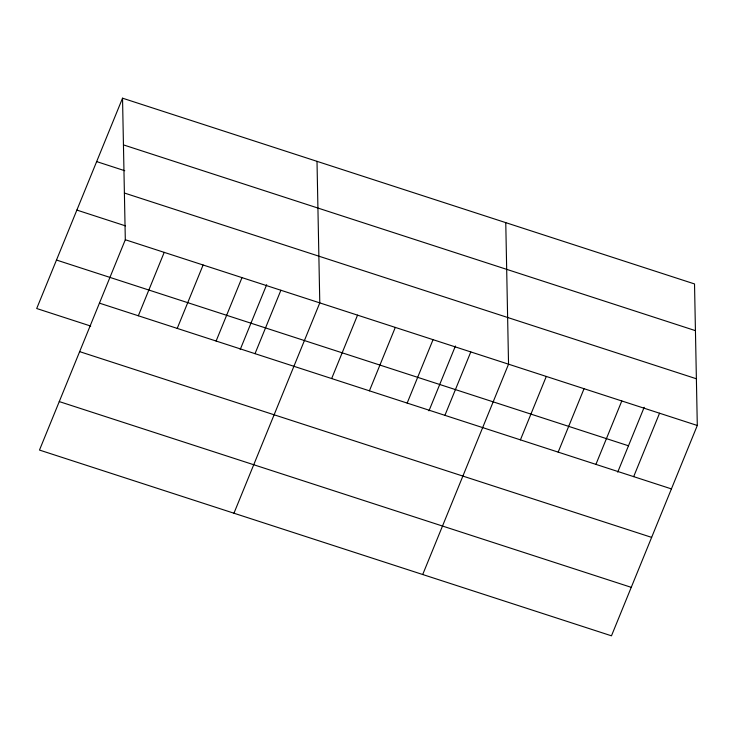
<?xml version="1.0" encoding="UTF-8"?>
<svg xmlns="http://www.w3.org/2000/svg" width="734" height="734" viewBox="0 0 734 734"><rect width="100%" height="100%" fill="white"/><g stroke="black" fill="none" stroke-linecap="round" stroke-linejoin="round"><path stroke-width="1.1" d="M122.532 98.182L125.312 239.734L39.48 450.061L611.468 635.818L697.3 425.481L694.52 283.939L122.532 98.182L36.7 308.519L90.722 326.061M138.331 315.776L164.214 252.358M177.224 328.41L203.107 264.992M216.117 341.044L242 277.626M240.211 349.54L266.671 284.691M255.019 353.669L280.893 290.251M233.953 513.213L319.785 302.885L317.005 161.342M331.658 378.56L357.541 315.143M369.413 390.818L395.296 327.41M407.159 403.085L433.042 339.668M428.959 410.838L455.429 345.989M444.914 415.343L470.797 351.925M422.711 574.52L508.543 364.183L505.763 222.641M520.415 439.859L546.298 376.441M558.17 452.126L584.044 388.708M595.916 464.383L621.799 400.966M617.716 472.136L644.186 407.287M633.671 476.641L659.545 413.224M123.45 144.892L695.437 330.649M96.659 161.599L124.743 170.719M124.395 193.024L696.382 378.772M76.868 210.08L125.486 225.87M125.312 239.734L697.3 425.481M56.481 260.038L628.469 445.786M99.439 303.142L671.417 488.899M79.648 351.632L651.636 537.38M59.261 401.581L631.249 587.338"/></g></svg>
